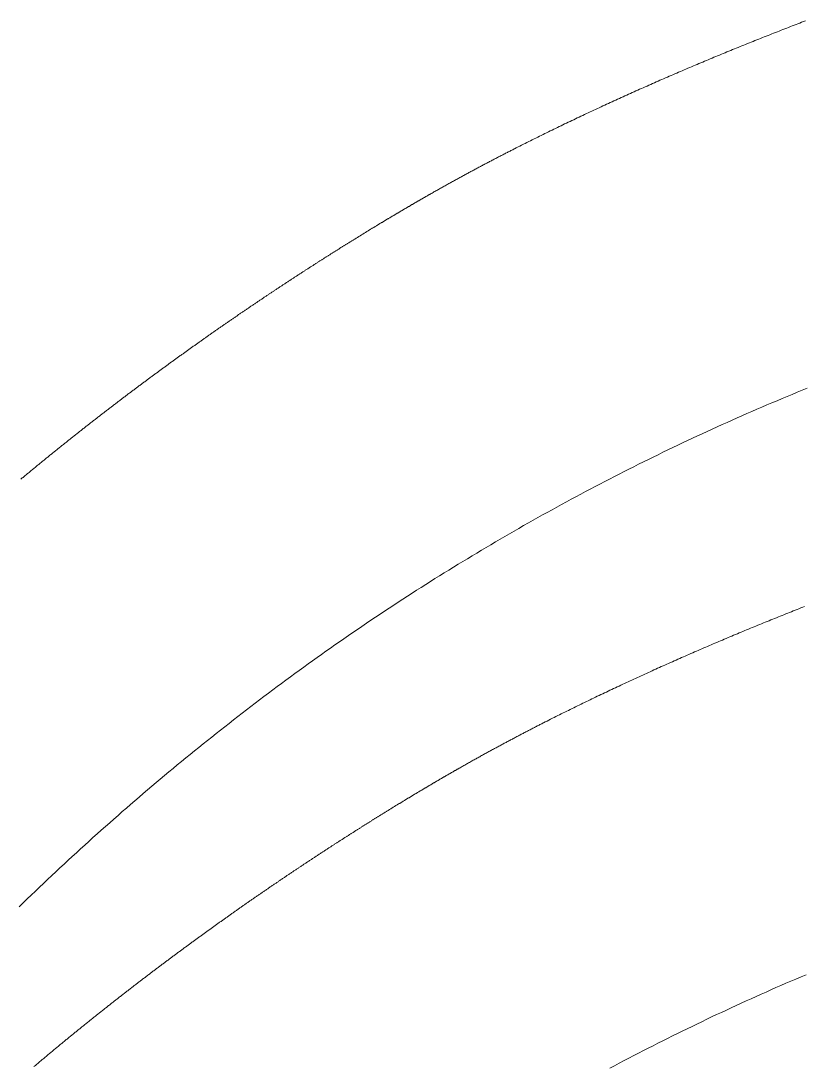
# Model space of a CAD drawing. Header units: millimetres. Extents: x 1128 to 1232, y 1235 to 1365.
# Drawn here: x 1154.56 to 1182.72, y 1321.74 to 1359.33 of the extents above; entities that cross this region are included whole.
import ezdxf

# ---------------------------------------------------------------- set-up
doc = ezdxf.new("R2010")
doc.units = ezdxf.units.MM

msp = doc.modelspace()

# ---------------------------------------------------------------- linework, layer by layer
at = {"color": 7, "linetype": 'Continuous', "lineweight": 15}
for points in [[(1182.764, 1359.331), (1182.697, 1359.306), (1182.63, 1359.28), (1182.563, 1359.254), (1182.496, 1359.228), (1182.429, 1359.203), (1182.362, 1359.177), (1182.295, 1359.151), (1182.228, 1359.125), (1182.161, 1359.099), (1182.094, 1359.073), (1182.027, 1359.047), (1181.96, 1359.02), (1181.893, 1358.994), (1181.825, 1358.968), (1181.758, 1358.942), (1181.691, 1358.915), (1181.624, 1358.889), (1181.557, 1358.863), (1181.49, 1358.836), (1181.423, 1358.81), (1181.356, 1358.783), (1181.289, 1358.756), (1181.222, 1358.73), (1181.154, 1358.703), (1181.087, 1358.676), (1181.02, 1358.649), (1180.953, 1358.623), (1180.886, 1358.596), (1180.819, 1358.569), (1180.752, 1358.542), (1180.684, 1358.515), (1180.617, 1358.488), (1180.55, 1358.461), (1180.483, 1358.433), (1180.416, 1358.406), (1180.349, 1358.379), (1180.282, 1358.352), (1180.215, 1358.324), (1180.147, 1358.297), (1180.08, 1358.269), (1180.013, 1358.242), (1179.946, 1358.214), (1179.879, 1358.187), (1179.812, 1358.159), (1179.745, 1358.132), (1179.678, 1358.104), (1179.611, 1358.076), (1179.544, 1358.048), (1179.477, 1358.021), (1179.41, 1357.993), (1179.342, 1357.965), (1179.275, 1357.937), (1179.208, 1357.909), (1179.141, 1357.881), (1179.074, 1357.853), (1179.007, 1357.824), (1178.94, 1357.796), (1178.873, 1357.768), (1178.806, 1357.74), (1178.74, 1357.711), (1178.673, 1357.683), (1178.606, 1357.655), (1178.539, 1357.626), (1178.472, 1357.598), (1178.405, 1357.569), (1178.338, 1357.541), (1178.271, 1357.512), (1178.204, 1357.483), (1178.138, 1357.454), (1178.071, 1357.426), (1178.004, 1357.397), (1177.937, 1357.368), (1177.871, 1357.339), (1177.804, 1357.31), (1177.737, 1357.281), (1177.67, 1357.252), (1177.604, 1357.223), (1177.537, 1357.194), (1177.47, 1357.165), (1177.404, 1357.136), (1177.337, 1357.107), (1177.271, 1357.077), (1177.204, 1357.048), (1177.138, 1357.019), (1177.071, 1356.989), (1177.005, 1356.96), (1176.938, 1356.93), (1176.872, 1356.901), (1176.805, 1356.871), (1176.739, 1356.842), (1176.673, 1356.812), (1176.606, 1356.782), (1176.54, 1356.752), (1176.474, 1356.723), (1176.407, 1356.693), (1176.341, 1356.663), (1176.275, 1356.633), (1176.209, 1356.603), (1176.143, 1356.573), (1176.077, 1356.543), (1176.011, 1356.513), (1175.945, 1356.483), (1175.879, 1356.453), (1175.813, 1356.423), (1175.747, 1356.392), (1175.681, 1356.362), (1175.615, 1356.332), (1175.549, 1356.302), (1175.483, 1356.271), (1175.417, 1356.241), (1175.352, 1356.21), (1175.286, 1356.18), (1175.22, 1356.149), (1175.155, 1356.119), (1175.089, 1356.088), (1175.023, 1356.057), (1174.958, 1356.027), (1174.892, 1355.996), (1174.827, 1355.965), (1174.762, 1355.934), (1174.696, 1355.903), (1174.631, 1355.872), (1174.565, 1355.841), (1174.5, 1355.81), (1174.435, 1355.779), (1174.37, 1355.748), (1174.305, 1355.717), (1174.24, 1355.686), (1174.174, 1355.655), (1174.109, 1355.624), (1174.045, 1355.592), (1173.98, 1355.561), (1173.915, 1355.53), (1173.85, 1355.498), (1173.785, 1355.467), (1173.72, 1355.435), (1173.656, 1355.404), (1173.591, 1355.372), (1173.526, 1355.341), (1173.462, 1355.309), (1173.397, 1355.277), (1173.333, 1355.246), (1173.268, 1355.214), (1173.204, 1355.182), (1173.14, 1355.15), (1173.075, 1355.119), (1173.011, 1355.087), (1172.947, 1355.055), (1172.883, 1355.023), (1172.819, 1354.991), (1172.755, 1354.959), (1172.691, 1354.927), (1172.627, 1354.894), (1172.563, 1354.862), (1172.499, 1354.83), (1172.435, 1354.798), (1172.371, 1354.765), (1172.307, 1354.733), (1172.275, 1354.717), (1172.243, 1354.7), (1172.211, 1354.684), (1172.179, 1354.668), (1172.147, 1354.651), (1172.115, 1354.635), (1172.083, 1354.619), (1172.051, 1354.602), (1172.02, 1354.586), (1171.988, 1354.569), (1171.956, 1354.553), (1171.924, 1354.537), (1171.892, 1354.52), (1171.86, 1354.504), (1171.828, 1354.487), (1171.796, 1354.47), (1171.764, 1354.454), (1171.732, 1354.437), (1171.7, 1354.421), (1171.668, 1354.404), (1171.636, 1354.387), (1171.604, 1354.371), (1171.572, 1354.354), (1171.54, 1354.337), (1171.508, 1354.32), (1171.476, 1354.304), (1171.443, 1354.287), (1171.411, 1354.27), (1171.379, 1354.253), (1171.347, 1354.236), (1171.315, 1354.219), (1171.283, 1354.202), (1171.251, 1354.185), (1171.219, 1354.168), (1171.186, 1354.151), (1171.154, 1354.134), (1171.122, 1354.117), (1171.09, 1354.1), (1171.057, 1354.083), (1171.025, 1354.066), (1170.993, 1354.048), (1170.961, 1354.031), (1170.928, 1354.014), (1170.896, 1353.997), (1170.863, 1353.979), (1170.831, 1353.962), (1170.799, 1353.944), (1170.766, 1353.927), (1170.734, 1353.909), (1170.701, 1353.892), (1170.669, 1353.874), (1170.636, 1353.857), (1170.604, 1353.839), (1170.571, 1353.821), (1170.538, 1353.804), (1170.506, 1353.786), (1170.473, 1353.768), (1170.44, 1353.75), (1170.408, 1353.733), (1170.375, 1353.715), (1170.342, 1353.697), (1170.309, 1353.679), (1170.277, 1353.661), (1170.244, 1353.643), (1170.211, 1353.625), (1170.178, 1353.607), (1170.145, 1353.588), (1170.112, 1353.57), (1170.079, 1353.552), (1170.046, 1353.534), (1170.013, 1353.515), (1169.98, 1353.497), (1169.946, 1353.479), (1169.913, 1353.46), (1169.88, 1353.442), (1169.847, 1353.423), (1169.813, 1353.405), (1169.78, 1353.386), (1169.747, 1353.367), (1169.713, 1353.349), (1169.68, 1353.33), (1169.646, 1353.311), (1169.613, 1353.292), (1169.579, 1353.273), (1169.545, 1353.254), (1169.512, 1353.235), (1169.478, 1353.216), (1169.444, 1353.197), (1169.411, 1353.178), (1169.377, 1353.159), (1169.343, 1353.14), (1169.309, 1353.12), (1169.275, 1353.101), (1169.258, 1353.091), (1169.241, 1353.082), (1169.224, 1353.072), (1169.207, 1353.062), (1169.19, 1353.052), (1169.173, 1353.043), (1169.156, 1353.033), (1169.139, 1353.023), (1169.121, 1353.013), (1169.104, 1353.004), (1169.087, 1352.994), (1169.07, 1352.984), (1169.053, 1352.974), (1169.036, 1352.964), (1169.019, 1352.954), (1169.001, 1352.944), (1168.984, 1352.935), (1168.967, 1352.925), (1168.95, 1352.915), (1168.933, 1352.905), (1168.915, 1352.895), (1168.898, 1352.885), (1168.881, 1352.875), (1168.863, 1352.865), (1168.846, 1352.855), (1168.829, 1352.845), (1168.812, 1352.835), (1168.794, 1352.825), (1168.777, 1352.815), (1168.76, 1352.805), (1168.742, 1352.795), (1168.725, 1352.785), (1168.707, 1352.775), (1168.69, 1352.764), (1168.672, 1352.754), (1168.655, 1352.744), (1168.638, 1352.734), (1168.62, 1352.724), (1168.603, 1352.714), (1168.585, 1352.703), (1168.568, 1352.693), (1168.55, 1352.683), (1168.533, 1352.673), (1168.515, 1352.662), (1168.497, 1352.652), (1168.48, 1352.642), (1168.462, 1352.632), (1168.445, 1352.621), (1168.427, 1352.611), (1168.409, 1352.601), (1168.392, 1352.59), (1168.374, 1352.58), (1168.356, 1352.569), (1168.339, 1352.559), (1168.321, 1352.549), (1168.303, 1352.538), (1168.285, 1352.528), (1168.268, 1352.517), (1168.25, 1352.507), (1168.232, 1352.496), (1168.214, 1352.486), (1168.196, 1352.475), (1168.179, 1352.465), (1168.161, 1352.454), (1168.143, 1352.444), (1168.125, 1352.433), (1168.107, 1352.422), (1168.089, 1352.412), (1168.071, 1352.401), (1168.053, 1352.39), (1168.035, 1352.38), (1168.017, 1352.369), (1167.999, 1352.358), (1167.981, 1352.348), (1167.963, 1352.337), (1167.945, 1352.326), (1167.927, 1352.315), (1167.909, 1352.305), (1167.891, 1352.294), (1167.873, 1352.283), (1167.855, 1352.272), (1167.837, 1352.261), (1167.819, 1352.251), (1167.8, 1352.24), (1167.782, 1352.229), (1167.764, 1352.218), (1167.746, 1352.207), (1167.727, 1352.196), (1167.709, 1352.185), (1167.691, 1352.174), (1167.673, 1352.163), (1167.654, 1352.152), (1167.636, 1352.141), (1167.618, 1352.13), (1167.599, 1352.119), (1167.581, 1352.108), (1167.562, 1352.097), (1167.544, 1352.086), (1167.526, 1352.075), (1167.507, 1352.064), (1167.489, 1352.052), (1167.47, 1352.041), (1167.452, 1352.03), (1167.433, 1352.019), (1167.415, 1352.008), (1167.396, 1351.996), (1167.377, 1351.985), (1167.359, 1351.974), (1167.34, 1351.963), (1167.322, 1351.951), (1167.303, 1351.94), (1167.284, 1351.929), (1167.266, 1351.917), (1167.247, 1351.906), (1167.228, 1351.894), (1167.209, 1351.883), (1167.191, 1351.872), (1167.172, 1351.86), (1167.153, 1351.849), (1167.134, 1351.837), (1167.115, 1351.826), (1167.097, 1351.814), (1167.078, 1351.803), (1167.059, 1351.791), (1167.04, 1351.78), (1167.021, 1351.768), (1167.002, 1351.756), (1166.983, 1351.745), (1166.964, 1351.733), (1166.945, 1351.721), (1166.926, 1351.71), (1166.907, 1351.698), (1166.888, 1351.686), (1166.869, 1351.675), (1166.85, 1351.663), (1166.83, 1351.651), (1166.811, 1351.639), (1166.792, 1351.627), (1166.773, 1351.616), (1166.754, 1351.604), (1166.735, 1351.592), (1166.715, 1351.58), (1166.696, 1351.568), (1166.677, 1351.556), (1166.657, 1351.544), (1166.638, 1351.532), (1166.619, 1351.52), (1166.599, 1351.508), (1166.58, 1351.496), (1166.56, 1351.484), (1166.541, 1351.472), (1166.522, 1351.46), (1166.502, 1351.448), (1166.483, 1351.436), (1166.463, 1351.424), (1166.443, 1351.412), (1166.424, 1351.4), (1166.404, 1351.387), (1166.385, 1351.375), (1166.365, 1351.363), (1166.345, 1351.351), (1166.326, 1351.338), (1166.306, 1351.326), (1166.286, 1351.314), (1166.267, 1351.302), (1166.247, 1351.289), (1166.227, 1351.277), (1166.207, 1351.264), (1166.187, 1351.252), (1166.168, 1351.24), (1166.148, 1351.227), (1166.128, 1351.215), (1166.108, 1351.202), (1166.088, 1351.19), (1166.068, 1351.177), (1166.048, 1351.165), (1166.028, 1351.152), (1166.008, 1351.139), (1165.988, 1351.127), (1165.968, 1351.114), (1165.948, 1351.102), (1165.928, 1351.089), (1165.907, 1351.076), (1165.887, 1351.064), (1165.867, 1351.051), (1165.847, 1351.038), (1165.827, 1351.025), (1165.806, 1351.013), (1165.786, 1351), (1165.766, 1350.987), (1165.745, 1350.974), (1165.725, 1350.961), (1165.705, 1350.948), (1165.684, 1350.935), (1165.664, 1350.922), (1165.643, 1350.91), (1165.623, 1350.897), (1165.602, 1350.884), (1165.582, 1350.871), (1165.561, 1350.858), (1165.541, 1350.844), (1165.52, 1350.831), (1165.5, 1350.818), (1165.479, 1350.805), (1165.458, 1350.792), (1165.438, 1350.779), (1165.417, 1350.766), (1165.396, 1350.753), (1165.376, 1350.739), (1165.355, 1350.726), (1165.334, 1350.713), (1165.313, 1350.7), (1165.292, 1350.686), (1165.272, 1350.673), (1165.251, 1350.66), (1165.23, 1350.646), (1165.209, 1350.633), (1165.188, 1350.619), (1165.167, 1350.606), (1165.146, 1350.593), (1165.125, 1350.579), (1165.104, 1350.566), (1165.083, 1350.552), (1165.062, 1350.539), (1165.041, 1350.525), (1165.02, 1350.511), (1164.999, 1350.498), (1164.977, 1350.484), (1164.956, 1350.471), (1164.935, 1350.457), (1164.914, 1350.443), (1164.893, 1350.43), (1164.871, 1350.416), (1164.85, 1350.402), (1164.829, 1350.388), (1164.808, 1350.375), (1164.786, 1350.361), (1164.765, 1350.347), (1164.743, 1350.333), (1164.722, 1350.319), (1164.701, 1350.306), (1164.679, 1350.292), (1164.658, 1350.278), (1164.636, 1350.264), (1164.615, 1350.25), (1164.593, 1350.236), (1164.572, 1350.222), (1164.55, 1350.208), (1164.529, 1350.194), (1164.507, 1350.18), (1164.485, 1350.166), (1164.464, 1350.152), (1164.442, 1350.137), (1164.42, 1350.123), (1164.399, 1350.109), (1164.377, 1350.095), (1164.355, 1350.081), (1164.333, 1350.066), (1164.312, 1350.052), (1164.29, 1350.038), (1164.268, 1350.024), (1164.246, 1350.009), (1164.224, 1349.995), (1164.202, 1349.981), (1164.18, 1349.966), (1164.158, 1349.952), (1164.137, 1349.938), (1164.115, 1349.923), (1164.093, 1349.909), (1164.071, 1349.894), (1164.049, 1349.88), (1164.026, 1349.865), (1164.004, 1349.851), (1163.982, 1349.836), (1163.96, 1349.821), (1163.938, 1349.807), (1163.916, 1349.792), (1163.894, 1349.778), (1163.872, 1349.763), (1163.849, 1349.748), (1163.827, 1349.734), (1163.805, 1349.719), (1163.783, 1349.704), (1163.76, 1349.689), (1163.738, 1349.675), (1163.716, 1349.66), (1163.693, 1349.645), (1163.671, 1349.63), (1163.649, 1349.615), (1163.626, 1349.6), (1163.604, 1349.585), (1163.581, 1349.571), (1163.559, 1349.556), (1163.536, 1349.541), (1163.514, 1349.526), (1163.491, 1349.511), (1163.469, 1349.496), (1163.446, 1349.481), (1163.424, 1349.465), (1163.401, 1349.45), (1163.378, 1349.435), (1163.356, 1349.42), (1163.333, 1349.405), (1163.311, 1349.39), (1163.288, 1349.375), (1163.265, 1349.359), (1163.242, 1349.344), (1163.22, 1349.329), (1163.197, 1349.314), (1163.174, 1349.298), (1163.151, 1349.283), (1163.129, 1349.268), (1163.106, 1349.252), (1163.083, 1349.237), (1163.06, 1349.221), (1163.037, 1349.206), (1163.014, 1349.191), (1162.991, 1349.175), (1162.968, 1349.16), (1162.945, 1349.144), (1162.922, 1349.129), (1162.899, 1349.113), (1162.876, 1349.097), (1162.853, 1349.082), (1162.83, 1349.066), (1162.807, 1349.051), (1162.784, 1349.035), (1162.761, 1349.019), (1162.738, 1349.004), (1162.715, 1348.988), (1162.692, 1348.972), (1162.668, 1348.956), (1162.645, 1348.941), (1162.622, 1348.925), (1162.599, 1348.909), (1162.575, 1348.893), (1162.552, 1348.877), (1162.529, 1348.861), (1162.506, 1348.845), (1162.482, 1348.829), (1162.459, 1348.814), (1162.436, 1348.798), (1162.412, 1348.782), (1162.389, 1348.766), (1162.365, 1348.75), (1162.342, 1348.733), (1162.319, 1348.717), (1162.295, 1348.701), (1162.272, 1348.685), (1162.248, 1348.669), (1162.225, 1348.653), (1162.201, 1348.637), (1162.177, 1348.62), (1162.154, 1348.604), (1162.13, 1348.588), (1162.107, 1348.572), (1162.083, 1348.555), (1162.06, 1348.539), (1162.036, 1348.523), (1162.012, 1348.507), (1161.989, 1348.49), (1161.965, 1348.474), (1161.941, 1348.457), (1161.917, 1348.441), (1161.894, 1348.424), (1161.87, 1348.408), (1161.846, 1348.391), (1161.822, 1348.375), (1161.798, 1348.358), (1161.775, 1348.342), (1161.751, 1348.325), (1161.727, 1348.309), (1161.703, 1348.292), (1161.679, 1348.275), (1161.655, 1348.259), (1161.631, 1348.242), (1161.607, 1348.225), (1161.583, 1348.209), (1161.559, 1348.192), (1161.535, 1348.175), (1161.511, 1348.158), (1161.487, 1348.142), (1161.463, 1348.125), (1161.439, 1348.108), (1161.415, 1348.091), (1161.391, 1348.074), (1161.367, 1348.057), (1161.343, 1348.04), (1161.319, 1348.023), (1161.295, 1348.006), (1161.27, 1347.989), (1161.246, 1347.972), (1161.222, 1347.955), (1161.198, 1347.938), (1161.174, 1347.921), (1161.149, 1347.904), (1161.125, 1347.887), (1161.101, 1347.87), (1161.077, 1347.853), (1161.052, 1347.835), (1161.028, 1347.818), (1161.004, 1347.801), (1160.979, 1347.784), (1160.955, 1347.766), (1160.93, 1347.749), (1160.906, 1347.732), (1160.882, 1347.714), (1160.857, 1347.697), (1160.833, 1347.68), (1160.808, 1347.662), (1160.784, 1347.645), (1160.759, 1347.627), (1160.735, 1347.61), (1160.71, 1347.593), (1160.686, 1347.575), (1160.661, 1347.558), (1160.637, 1347.54), (1160.612, 1347.522), (1160.587, 1347.505), (1160.563, 1347.487), (1160.538, 1347.47), (1160.514, 1347.452), (1160.489, 1347.434), (1160.464, 1347.417), (1160.44, 1347.399), (1160.415, 1347.381), (1160.39, 1347.363), (1160.365, 1347.346), (1160.341, 1347.328), (1160.316, 1347.31), (1160.291, 1347.292), (1160.266, 1347.274), (1160.242, 1347.256), (1160.217, 1347.238), (1160.192, 1347.221), (1160.167, 1347.203), (1160.142, 1347.185), (1160.117, 1347.167), (1160.092, 1347.149), (1160.068, 1347.131), (1160.043, 1347.113), (1160.018, 1347.094), (1159.993, 1347.076), (1159.968, 1347.058), (1159.943, 1347.04), (1159.918, 1347.022), (1159.893, 1347.004), (1159.868, 1346.986), (1159.843, 1346.967), (1159.818, 1346.949), (1159.793, 1346.931), (1159.768, 1346.913), (1159.743, 1346.894), (1159.718, 1346.876), (1159.692, 1346.858), (1159.667, 1346.839), (1159.642, 1346.821), (1159.617, 1346.802), (1159.592, 1346.784), (1159.567, 1346.765), (1159.542, 1346.747), (1159.516, 1346.728), (1159.491, 1346.71), (1159.466, 1346.691), (1159.441, 1346.673), (1159.415, 1346.654), (1159.39, 1346.636), (1159.365, 1346.617), (1159.34, 1346.598), (1159.314, 1346.58), (1159.289, 1346.561), (1159.264, 1346.542), (1159.238, 1346.524), (1159.213, 1346.505), (1159.188, 1346.486), (1159.162, 1346.467), (1159.137, 1346.448), (1159.111, 1346.43), (1159.086, 1346.411), (1159.061, 1346.392), (1159.035, 1346.373), (1159.01, 1346.354), (1158.984, 1346.335), (1158.959, 1346.316), (1158.933, 1346.297), (1158.908, 1346.278), (1158.882, 1346.259), (1158.857, 1346.24), (1158.831, 1346.221), (1158.805, 1346.202), (1158.78, 1346.183), (1158.754, 1346.164), (1158.729, 1346.144), (1158.703, 1346.125), (1158.678, 1346.106), (1158.652, 1346.087), (1158.626, 1346.068), (1158.601, 1346.048), (1158.575, 1346.029), (1158.549, 1346.01), (1158.524, 1345.99), (1158.498, 1345.971), (1158.472, 1345.952), (1158.446, 1345.932), (1158.421, 1345.913), (1158.395, 1345.893), (1158.369, 1345.874), (1158.343, 1345.854), (1158.318, 1345.835), (1158.292, 1345.815), (1158.266, 1345.796), (1158.24, 1345.776), (1158.214, 1345.757), (1158.188, 1345.737), (1158.163, 1345.717), (1158.137, 1345.698), (1158.111, 1345.678), (1158.085, 1345.658), (1158.059, 1345.639), (1158.033, 1345.619), (1158.007, 1345.599), (1157.981, 1345.579), (1157.955, 1345.56), (1157.929, 1345.54), (1157.903, 1345.52), (1157.877, 1345.5), (1157.851, 1345.48), (1157.825, 1345.46), (1157.799, 1345.44), (1157.773, 1345.42), (1157.747, 1345.4), (1157.721, 1345.38), (1157.695, 1345.36), (1157.669, 1345.34), (1157.643, 1345.32), (1157.617, 1345.3), (1157.591, 1345.28), (1157.565, 1345.26), (1157.539, 1345.24), (1157.513, 1345.22), (1157.486, 1345.199), (1157.46, 1345.179), (1157.434, 1345.159), (1157.408, 1345.139), (1157.382, 1345.118), (1157.356, 1345.098), (1157.329, 1345.078), (1157.303, 1345.057), (1157.277, 1345.037), (1157.251, 1345.017), (1157.224, 1344.996), (1157.198, 1344.976), (1157.172, 1344.955), (1157.146, 1344.935), (1157.119, 1344.914), (1157.093, 1344.894), (1157.067, 1344.873), (1157.04, 1344.853), (1157.014, 1344.832), (1156.988, 1344.812), (1156.961, 1344.791), (1156.935, 1344.77), (1156.909, 1344.75), (1156.882, 1344.729), (1156.856, 1344.708), (1156.83, 1344.688), (1156.803, 1344.667), (1156.777, 1344.646), (1156.75, 1344.625), (1156.724, 1344.605), (1156.697, 1344.584), (1156.671, 1344.563), (1156.645, 1344.542), (1156.618, 1344.521), (1156.592, 1344.5), (1156.565, 1344.479), (1156.539, 1344.458), (1156.512, 1344.437), (1156.486, 1344.416), (1156.459, 1344.395), (1156.432, 1344.374), (1156.406, 1344.353), (1156.379, 1344.332), (1156.353, 1344.311), (1156.326, 1344.29), (1156.3, 1344.269), (1156.273, 1344.247), (1156.246, 1344.226), (1156.22, 1344.205), (1156.193, 1344.184), (1156.167, 1344.162), (1156.14, 1344.141), (1156.113, 1344.12), (1156.087, 1344.098), (1156.06, 1344.077), (1156.033, 1344.056), (1156.007, 1344.034), (1155.98, 1344.013), (1155.953, 1343.991), (1155.927, 1343.97), (1155.9, 1343.949), (1155.873, 1343.927), (1155.846, 1343.905), (1155.82, 1343.884), (1155.793, 1343.862), (1155.766, 1343.841), (1155.739, 1343.819), (1155.713, 1343.798), (1155.686, 1343.776), (1155.659, 1343.754), (1155.632, 1343.732), (1155.605, 1343.711), (1155.579, 1343.689), (1155.552, 1343.667), (1155.525, 1343.645), (1155.498, 1343.624), (1155.471, 1343.602), (1155.444, 1343.58), (1155.418, 1343.558), (1155.391, 1343.536), (1155.364, 1343.514), (1155.337, 1343.492), (1155.31, 1343.47), (1155.283, 1343.448), (1155.256, 1343.426), (1155.229, 1343.404), (1155.202, 1343.382), (1155.175, 1343.36), (1155.148, 1343.338), (1155.122, 1343.316), (1155.095, 1343.294), (1155.068, 1343.272), (1155.041, 1343.249), (1155.014, 1343.227), (1154.987, 1343.205), (1154.96, 1343.183), (1154.933, 1343.161), (1154.906, 1343.138), (1154.879, 1343.116), (1154.852, 1343.094), (1154.825, 1343.071), (1154.798, 1343.049), (1154.771, 1343.026), (1154.744, 1343.004), (1154.716, 1342.982), (1154.689, 1342.959), (1154.662, 1342.937), (1154.635, 1342.914), (1154.608, 1342.892), (1154.581, 1342.869), (1154.554, 1342.846)], [(1154.494, 1327.469), (1154.64, 1327.61), (1154.786, 1327.751), (1154.932, 1327.892), (1155.079, 1328.033), (1155.226, 1328.173), (1155.372, 1328.312), (1155.52, 1328.451), (1155.667, 1328.59), (1155.814, 1328.729), (1155.962, 1328.867), (1156.11, 1329.005), (1156.258, 1329.142), (1156.407, 1329.279), (1156.555, 1329.415), (1156.704, 1329.551), (1156.853, 1329.687), (1157.002, 1329.822), (1157.151, 1329.957), (1157.301, 1330.092), (1157.451, 1330.226), (1157.601, 1330.36), (1157.751, 1330.493), (1157.902, 1330.626), (1158.052, 1330.758), (1158.203, 1330.891), (1158.354, 1331.022), (1158.505, 1331.154), (1158.657, 1331.285), (1158.809, 1331.415), (1158.961, 1331.546), (1159.113, 1331.675), (1159.265, 1331.805), (1159.418, 1331.934), (1159.57, 1332.062), (1159.723, 1332.191), (1159.876, 1332.319), (1160.03, 1332.446), (1160.183, 1332.573), (1160.337, 1332.7), (1160.491, 1332.826), (1160.645, 1332.952), (1160.8, 1333.077), (1160.954, 1333.202), (1161.109, 1333.327), (1161.264, 1333.452), (1161.419, 1333.575), (1161.575, 1333.699), (1161.731, 1333.822), (1161.886, 1333.945), (1162.043, 1334.067), (1162.199, 1334.189), (1162.355, 1334.311), (1162.512, 1334.432), (1162.669, 1334.553), (1162.826, 1334.673), (1162.983, 1334.793), (1163.141, 1334.913), (1163.299, 1335.032), (1163.457, 1335.151), (1163.615, 1335.269), (1163.773, 1335.387), (1163.932, 1335.505), (1164.091, 1335.622), (1164.25, 1335.739), (1164.409, 1335.855), (1164.568, 1335.971), (1164.728, 1336.087), (1164.888, 1336.202), (1165.048, 1336.317), (1165.208, 1336.432), (1165.368, 1336.546), (1165.529, 1336.66), (1165.69, 1336.773), (1165.851, 1336.886), (1166.012, 1336.998), (1166.174, 1337.111), (1166.336, 1337.222), (1166.498, 1337.334), (1166.66, 1337.445), (1166.822, 1337.555), (1166.985, 1337.665), (1167.147, 1337.775), (1167.31, 1337.885), (1167.474, 1337.994), (1167.637, 1338.102), (1167.801, 1338.21), (1167.964, 1338.318), (1168.128, 1338.426), (1168.293, 1338.533), (1168.457, 1338.639), (1168.622, 1338.746), (1168.786, 1338.852), (1168.952, 1338.957), (1169.117, 1339.062), (1169.282, 1339.167), (1169.448, 1339.271), (1169.614, 1339.375), (1169.78, 1339.478), (1169.946, 1339.582), (1170.113, 1339.684), (1170.28, 1339.787), (1170.446, 1339.889), (1170.614, 1339.99), (1170.781, 1340.091), (1170.949, 1340.192), (1171.116, 1340.292), (1171.284, 1340.392), (1171.452, 1340.492), (1171.621, 1340.591), (1171.79, 1340.69), (1171.958, 1340.788), (1172.127, 1340.886), (1172.297, 1340.984), (1172.466, 1341.081), (1172.636, 1341.178), (1172.806, 1341.274), (1172.976, 1341.37), (1173.146, 1341.466), (1173.316, 1341.561), (1173.487, 1341.656), (1173.658, 1341.751), (1173.829, 1341.845), (1174, 1341.939), (1174.172, 1342.032), (1174.344, 1342.125), (1174.516, 1342.217), (1174.688, 1342.309), (1174.86, 1342.401), (1175.033, 1342.492), (1175.206, 1342.583), (1175.379, 1342.674), (1175.552, 1342.764), (1175.725, 1342.854), (1175.899, 1342.943), (1176.073, 1343.032), (1176.247, 1343.121), (1176.421, 1343.209), (1176.595, 1343.297), (1176.77, 1343.384), (1176.945, 1343.471), (1177.12, 1343.558), (1177.295, 1343.644), (1177.471, 1343.73), (1177.646, 1343.815), (1177.822, 1343.9), (1177.998, 1343.985), (1178.175, 1344.069), (1178.351, 1344.153), (1178.528, 1344.237), (1178.705, 1344.32), (1178.882, 1344.402), (1179.06, 1344.485), (1179.237, 1344.567), (1179.415, 1344.648), (1179.593, 1344.729), (1179.771, 1344.81), (1179.95, 1344.89), (1180.128, 1344.97), (1180.307, 1345.05), (1180.486, 1345.129), (1180.665, 1345.208), (1180.845, 1345.286), (1181.025, 1345.364), (1181.204, 1345.442), (1181.385, 1345.519), (1181.565, 1345.596), (1181.745, 1345.672), (1181.926, 1345.748), (1182.107, 1345.824), (1182.288, 1345.899), (1182.469, 1345.974), (1182.651, 1346.048), (1182.833, 1346.123)], [(1182.735, 1338.268), (1182.668, 1338.242), (1182.6, 1338.216), (1182.533, 1338.189), (1182.466, 1338.163), (1182.399, 1338.136), (1182.332, 1338.109), (1182.265, 1338.083), (1182.198, 1338.056), (1182.131, 1338.029), (1182.064, 1338.003), (1181.996, 1337.976), (1181.929, 1337.949), (1181.862, 1337.922), (1181.795, 1337.895), (1181.728, 1337.868), (1181.661, 1337.841), (1181.594, 1337.814), (1181.526, 1337.786), (1181.459, 1337.759), (1181.392, 1337.732), (1181.325, 1337.705), (1181.258, 1337.677), (1181.191, 1337.65), (1181.124, 1337.623), (1181.057, 1337.595), (1180.989, 1337.568), (1180.922, 1337.54), (1180.855, 1337.512), (1180.788, 1337.485), (1180.721, 1337.457), (1180.654, 1337.429), (1180.587, 1337.401), (1180.52, 1337.374), (1180.453, 1337.346), (1180.386, 1337.318), (1180.319, 1337.29), (1180.252, 1337.262), (1180.185, 1337.234), (1180.118, 1337.206), (1180.051, 1337.177), (1179.984, 1337.149), (1179.917, 1337.121), (1179.85, 1337.093), (1179.783, 1337.064), (1179.716, 1337.036), (1179.649, 1337.008), (1179.582, 1336.979), (1179.515, 1336.951), (1179.448, 1336.922), (1179.381, 1336.894), (1179.315, 1336.865), (1179.248, 1336.836), (1179.181, 1336.808), (1179.114, 1336.779), (1179.047, 1336.75), (1178.981, 1336.721), (1178.914, 1336.692), (1178.847, 1336.663), (1178.78, 1336.634), (1178.714, 1336.605), (1178.647, 1336.576), (1178.58, 1336.547), (1178.514, 1336.518), (1178.447, 1336.489), (1178.381, 1336.46), (1178.314, 1336.43), (1178.247, 1336.401), (1178.181, 1336.372), (1178.114, 1336.342), (1178.048, 1336.313), (1177.982, 1336.283), (1177.915, 1336.254), (1177.849, 1336.224), (1177.782, 1336.195), (1177.716, 1336.165), (1177.65, 1336.135), (1177.583, 1336.106), (1177.517, 1336.076), (1177.451, 1336.046), (1177.385, 1336.016), (1177.318, 1335.986), (1177.252, 1335.956), (1177.186, 1335.926), (1177.12, 1335.896), (1177.054, 1335.866), (1176.988, 1335.836), (1176.922, 1335.806), (1176.856, 1335.776), (1176.79, 1335.745), (1176.724, 1335.715), (1176.658, 1335.685), (1176.592, 1335.655), (1176.527, 1335.624), (1176.461, 1335.594), (1176.395, 1335.563), (1176.329, 1335.533), (1176.264, 1335.502), (1176.198, 1335.472), (1176.132, 1335.441), (1176.067, 1335.41), (1176.001, 1335.38), (1175.936, 1335.349), (1175.87, 1335.318), (1175.805, 1335.287), (1175.739, 1335.256), (1175.674, 1335.225), (1175.609, 1335.194), (1175.544, 1335.163), (1175.478, 1335.132), (1175.413, 1335.101), (1175.348, 1335.07), (1175.283, 1335.039), (1175.218, 1335.008), (1175.153, 1334.977), (1175.088, 1334.945), (1175.023, 1334.914), (1174.958, 1334.883), (1174.893, 1334.851), (1174.828, 1334.82), (1174.764, 1334.788), (1174.699, 1334.757), (1174.634, 1334.725), (1174.57, 1334.694), (1174.505, 1334.662), (1174.441, 1334.631), (1174.376, 1334.599), (1174.312, 1334.567), (1174.247, 1334.535), (1174.183, 1334.503), (1174.119, 1334.472), (1174.054, 1334.44), (1173.99, 1334.408), (1173.926, 1334.376), (1173.862, 1334.344), (1173.798, 1334.312), (1173.734, 1334.28), (1173.67, 1334.248), (1173.606, 1334.215), (1173.542, 1334.183), (1173.478, 1334.151), (1173.414, 1334.118), (1173.35, 1334.086), (1173.318, 1334.07), (1173.286, 1334.053), (1173.255, 1334.037), (1173.223, 1334.021), (1173.191, 1334.004), (1173.159, 1333.988), (1173.127, 1333.972), (1173.095, 1333.955), (1173.063, 1333.939), (1173.031, 1333.922), (1172.999, 1333.906), (1172.967, 1333.89), (1172.935, 1333.873), (1172.903, 1333.857), (1172.871, 1333.84), (1172.839, 1333.824), (1172.807, 1333.807), (1172.775, 1333.79), (1172.743, 1333.774), (1172.711, 1333.757), (1172.679, 1333.74), (1172.647, 1333.724), (1172.615, 1333.707), (1172.583, 1333.69), (1172.551, 1333.673), (1172.519, 1333.657), (1172.487, 1333.64), (1172.455, 1333.623), (1172.423, 1333.606), (1172.39, 1333.589), (1172.358, 1333.572), (1172.326, 1333.555), (1172.294, 1333.538), (1172.262, 1333.521), (1172.23, 1333.504), (1172.197, 1333.487), (1172.165, 1333.47), (1172.133, 1333.453), (1172.101, 1333.436), (1172.068, 1333.419), (1172.036, 1333.401), (1172.004, 1333.384), (1171.972, 1333.367), (1171.939, 1333.35), (1171.907, 1333.332), (1171.874, 1333.315), (1171.842, 1333.297), (1171.81, 1333.28), (1171.777, 1333.262), (1171.745, 1333.245), (1171.712, 1333.227), (1171.68, 1333.21), (1171.647, 1333.192), (1171.614, 1333.174), (1171.582, 1333.157), (1171.549, 1333.139), (1171.516, 1333.121), (1171.484, 1333.103), (1171.451, 1333.086), (1171.418, 1333.068), (1171.386, 1333.05), (1171.353, 1333.032), (1171.32, 1333.014), (1171.287, 1332.996), (1171.254, 1332.978), (1171.221, 1332.96), (1171.188, 1332.941), (1171.155, 1332.923), (1171.122, 1332.905), (1171.089, 1332.887), (1171.056, 1332.868), (1171.023, 1332.85), (1170.99, 1332.832), (1170.957, 1332.813), (1170.923, 1332.795), (1170.89, 1332.776), (1170.857, 1332.758), (1170.823, 1332.739), (1170.79, 1332.72), (1170.757, 1332.702), (1170.723, 1332.683), (1170.69, 1332.664), (1170.656, 1332.645), (1170.622, 1332.626), (1170.589, 1332.607), (1170.555, 1332.588), (1170.521, 1332.569), (1170.488, 1332.55), (1170.454, 1332.531), (1170.42, 1332.512), (1170.386, 1332.493), (1170.352, 1332.473), (1170.318, 1332.454), (1170.301, 1332.444), (1170.284, 1332.435), (1170.267, 1332.425), (1170.25, 1332.415), (1170.233, 1332.405), (1170.216, 1332.396), (1170.199, 1332.386), (1170.182, 1332.376), (1170.165, 1332.366), (1170.148, 1332.357), (1170.131, 1332.347), (1170.113, 1332.337), (1170.096, 1332.327), (1170.079, 1332.317), (1170.062, 1332.307), (1170.045, 1332.298), (1170.028, 1332.288), (1170.01, 1332.278), (1169.993, 1332.268), (1169.976, 1332.258), (1169.959, 1332.248), (1169.941, 1332.238), (1169.924, 1332.228), (1169.907, 1332.218), (1169.89, 1332.208), (1169.872, 1332.198), (1169.855, 1332.188), (1169.838, 1332.178), (1169.82, 1332.168), (1169.803, 1332.158), (1169.785, 1332.148), (1169.768, 1332.138), (1169.751, 1332.128), (1169.733, 1332.117), (1169.716, 1332.107), (1169.698, 1332.097), (1169.681, 1332.087), (1169.663, 1332.077), (1169.646, 1332.067), (1169.628, 1332.056), (1169.611, 1332.046), (1169.593, 1332.036), (1169.576, 1332.026), (1169.558, 1332.015), (1169.541, 1332.005), (1169.523, 1331.995), (1169.506, 1331.985), (1169.488, 1331.974), (1169.47, 1331.964), (1169.453, 1331.954), (1169.435, 1331.943), (1169.417, 1331.933), (1169.4, 1331.922), (1169.382, 1331.912), (1169.364, 1331.902), (1169.347, 1331.891), (1169.329, 1331.881), (1169.311, 1331.87), (1169.293, 1331.86), (1169.275, 1331.849), (1169.258, 1331.839), (1169.24, 1331.828), (1169.222, 1331.818), (1169.204, 1331.807), (1169.186, 1331.797), (1169.168, 1331.786), (1169.15, 1331.775), (1169.133, 1331.765), (1169.115, 1331.754), (1169.097, 1331.743), (1169.079, 1331.733), (1169.061, 1331.722), (1169.043, 1331.711), (1169.025, 1331.701), (1169.007, 1331.69), (1168.989, 1331.679), (1168.971, 1331.668), (1168.952, 1331.658), (1168.934, 1331.647), (1168.916, 1331.636), (1168.898, 1331.625), (1168.88, 1331.614), (1168.862, 1331.604), (1168.844, 1331.593), (1168.825, 1331.582), (1168.807, 1331.571), (1168.789, 1331.56), (1168.771, 1331.549), (1168.753, 1331.538), (1168.734, 1331.527), (1168.716, 1331.516), (1168.698, 1331.505), (1168.679, 1331.494), (1168.661, 1331.483), (1168.643, 1331.472), (1168.624, 1331.461), (1168.606, 1331.45), (1168.587, 1331.439), (1168.569, 1331.428), (1168.551, 1331.417), (1168.532, 1331.405), (1168.514, 1331.394), (1168.495, 1331.383), (1168.477, 1331.372), (1168.458, 1331.361), (1168.439, 1331.349), (1168.421, 1331.338), (1168.402, 1331.327), (1168.384, 1331.316), (1168.365, 1331.304), (1168.346, 1331.293), (1168.328, 1331.282), (1168.309, 1331.27), (1168.29, 1331.259), (1168.272, 1331.247), (1168.253, 1331.236), (1168.234, 1331.225), (1168.215, 1331.213), (1168.196, 1331.202), (1168.178, 1331.19), (1168.159, 1331.179), (1168.14, 1331.167), (1168.121, 1331.156), (1168.102, 1331.144), (1168.083, 1331.133), (1168.064, 1331.121), (1168.045, 1331.109), (1168.026, 1331.098), (1168.007, 1331.086), (1167.988, 1331.074), (1167.969, 1331.063), (1167.95, 1331.051), (1167.931, 1331.039), (1167.912, 1331.028), (1167.893, 1331.016), (1167.874, 1331.004), (1167.855, 1330.992), (1167.836, 1330.98), (1167.816, 1330.969), (1167.797, 1330.957), (1167.778, 1330.945), (1167.759, 1330.933), (1167.739, 1330.921), (1167.72, 1330.909), (1167.701, 1330.897), (1167.681, 1330.885), (1167.662, 1330.873), (1167.643, 1330.861), (1167.623, 1330.849), (1167.604, 1330.837), (1167.584, 1330.825), (1167.565, 1330.813), (1167.545, 1330.801), (1167.526, 1330.789), (1167.506, 1330.777), (1167.487, 1330.765), (1167.467, 1330.753), (1167.448, 1330.74), (1167.428, 1330.728), (1167.408, 1330.716), (1167.389, 1330.704), (1167.369, 1330.691), (1167.349, 1330.679), (1167.33, 1330.667), (1167.31, 1330.655), (1167.29, 1330.642), (1167.27, 1330.63), (1167.251, 1330.617), (1167.231, 1330.605), (1167.211, 1330.593), (1167.191, 1330.58), (1167.171, 1330.568), (1167.151, 1330.555), (1167.131, 1330.543), (1167.111, 1330.53), (1167.091, 1330.518), (1167.071, 1330.505), (1167.051, 1330.493), (1167.031, 1330.48), (1167.011, 1330.467), (1166.991, 1330.455), (1166.971, 1330.442), (1166.951, 1330.429), (1166.931, 1330.417), (1166.91, 1330.404), (1166.89, 1330.391), (1166.87, 1330.378), (1166.85, 1330.366), (1166.829, 1330.353), (1166.809, 1330.34), (1166.789, 1330.327), (1166.768, 1330.314), (1166.748, 1330.301), (1166.728, 1330.288), (1166.707, 1330.275), (1166.687, 1330.263), (1166.666, 1330.25), (1166.646, 1330.237), (1166.625, 1330.224), (1166.605, 1330.211), (1166.584, 1330.197), (1166.564, 1330.184), (1166.543, 1330.171), (1166.522, 1330.158), (1166.502, 1330.145), (1166.481, 1330.132), (1166.46, 1330.119), (1166.44, 1330.106), (1166.419, 1330.092), (1166.398, 1330.079), (1166.377, 1330.066), (1166.357, 1330.053), (1166.336, 1330.039), (1166.315, 1330.026), (1166.294, 1330.013), (1166.273, 1329.999), (1166.252, 1329.986), (1166.231, 1329.972), (1166.21, 1329.959), (1166.189, 1329.946), (1166.168, 1329.932), (1166.147, 1329.919), (1166.126, 1329.905), (1166.105, 1329.892), (1166.084, 1329.878), (1166.063, 1329.864), (1166.042, 1329.851), (1166.021, 1329.837), (1166, 1329.824), (1165.978, 1329.81), (1165.957, 1329.796), (1165.936, 1329.783), (1165.915, 1329.769), (1165.894, 1329.755), (1165.872, 1329.741), (1165.851, 1329.728), (1165.83, 1329.714), (1165.808, 1329.7), (1165.787, 1329.686), (1165.765, 1329.672), (1165.744, 1329.659), (1165.723, 1329.645), (1165.701, 1329.631), (1165.68, 1329.617), (1165.658, 1329.603), (1165.637, 1329.589), (1165.615, 1329.575), (1165.593, 1329.561), (1165.572, 1329.547), (1165.55, 1329.533), (1165.529, 1329.519), (1165.507, 1329.505), (1165.485, 1329.49), (1165.464, 1329.476), (1165.442, 1329.462), (1165.42, 1329.448), (1165.398, 1329.434), (1165.377, 1329.42), (1165.355, 1329.405), (1165.333, 1329.391), (1165.311, 1329.377), (1165.289, 1329.362), (1165.268, 1329.348), (1165.246, 1329.334), (1165.224, 1329.319), (1165.202, 1329.305), (1165.18, 1329.291), (1165.158, 1329.276), (1165.136, 1329.262), (1165.114, 1329.247), (1165.092, 1329.233), (1165.07, 1329.218), (1165.048, 1329.204), (1165.026, 1329.189), (1165.004, 1329.175), (1164.981, 1329.16), (1164.959, 1329.145), (1164.937, 1329.131), (1164.915, 1329.116), (1164.893, 1329.101), (1164.87, 1329.087), (1164.848, 1329.072), (1164.826, 1329.057), (1164.804, 1329.042), (1164.781, 1329.028), (1164.759, 1329.013), (1164.737, 1328.998), (1164.714, 1328.983), (1164.692, 1328.968), (1164.67, 1328.953), (1164.647, 1328.938), (1164.625, 1328.924), (1164.602, 1328.909), (1164.58, 1328.894), (1164.557, 1328.879), (1164.535, 1328.864), (1164.512, 1328.849), (1164.49, 1328.834), (1164.467, 1328.818), (1164.444, 1328.803), (1164.422, 1328.788), (1164.399, 1328.773), (1164.377, 1328.758), (1164.354, 1328.743), (1164.331, 1328.728), (1164.308, 1328.712), (1164.286, 1328.697), (1164.263, 1328.682), (1164.24, 1328.667), (1164.217, 1328.651), (1164.195, 1328.636), (1164.172, 1328.621), (1164.149, 1328.605), (1164.126, 1328.59), (1164.103, 1328.574), (1164.08, 1328.559), (1164.057, 1328.544), (1164.035, 1328.528), (1164.012, 1328.513), (1163.989, 1328.497), (1163.966, 1328.482), (1163.943, 1328.466), (1163.92, 1328.45), (1163.897, 1328.435), (1163.874, 1328.419), (1163.85, 1328.404), (1163.827, 1328.388), (1163.804, 1328.372), (1163.781, 1328.357), (1163.758, 1328.341), (1163.735, 1328.325), (1163.712, 1328.309), (1163.688, 1328.294), (1163.665, 1328.278), (1163.642, 1328.262), (1163.619, 1328.246), (1163.596, 1328.23), (1163.572, 1328.214), (1163.549, 1328.198), (1163.526, 1328.183), (1163.502, 1328.167), (1163.479, 1328.151), (1163.456, 1328.135), (1163.432, 1328.119), (1163.409, 1328.103), (1163.385, 1328.086), (1163.362, 1328.07), (1163.338, 1328.054), (1163.315, 1328.038), (1163.291, 1328.022), (1163.268, 1328.006), (1163.244, 1327.99), (1163.221, 1327.974), (1163.197, 1327.957), (1163.174, 1327.941), (1163.15, 1327.925), (1163.126, 1327.909), (1163.103, 1327.892), (1163.079, 1327.876), (1163.056, 1327.86), (1163.032, 1327.843), (1163.008, 1327.827), (1162.984, 1327.81), (1162.961, 1327.794), (1162.937, 1327.777), (1162.913, 1327.761), (1162.889, 1327.745), (1162.866, 1327.728), (1162.842, 1327.711), (1162.818, 1327.695), (1162.794, 1327.678), (1162.77, 1327.662), (1162.746, 1327.645), (1162.722, 1327.628), (1162.699, 1327.612), (1162.675, 1327.595), (1162.651, 1327.578), (1162.627, 1327.562), (1162.603, 1327.545), (1162.579, 1327.528), (1162.555, 1327.511), (1162.531, 1327.495), (1162.507, 1327.478), (1162.483, 1327.461), (1162.459, 1327.444), (1162.434, 1327.427), (1162.41, 1327.41), (1162.386, 1327.393), (1162.362, 1327.376), (1162.338, 1327.359), (1162.314, 1327.342), (1162.29, 1327.325), (1162.265, 1327.308), (1162.241, 1327.291), (1162.217, 1327.274), (1162.193, 1327.257), (1162.168, 1327.24), (1162.144, 1327.223), (1162.12, 1327.206), (1162.096, 1327.188), (1162.071, 1327.171), (1162.047, 1327.154), (1162.023, 1327.137), (1161.998, 1327.119), (1161.974, 1327.102), (1161.949, 1327.085), (1161.925, 1327.068), (1161.901, 1327.05), (1161.876, 1327.033), (1161.852, 1327.015), (1161.827, 1326.998), (1161.803, 1326.981), (1161.778, 1326.963), (1161.754, 1326.946), (1161.729, 1326.928), (1161.705, 1326.911), (1161.68, 1326.893), (1161.655, 1326.875), (1161.631, 1326.858), (1161.606, 1326.84), (1161.582, 1326.823), (1161.557, 1326.805), (1161.532, 1326.787), (1161.508, 1326.77), (1161.483, 1326.752), (1161.458, 1326.734), (1161.434, 1326.716), (1161.409, 1326.699), (1161.384, 1326.681), (1161.359, 1326.663), (1161.335, 1326.645), (1161.31, 1326.627), (1161.285, 1326.609), (1161.26, 1326.591), (1161.235, 1326.574), (1161.21, 1326.556), (1161.186, 1326.538), (1161.161, 1326.52), (1161.136, 1326.502), (1161.111, 1326.484), (1161.086, 1326.466), (1161.061, 1326.447), (1161.036, 1326.429), (1161.011, 1326.411), (1160.986, 1326.393), (1160.961, 1326.375), (1160.936, 1326.357), (1160.911, 1326.339), (1160.886, 1326.32), (1160.861, 1326.302), (1160.836, 1326.284), (1160.811, 1326.266), (1160.786, 1326.247), (1160.761, 1326.229), (1160.736, 1326.211), (1160.711, 1326.192), (1160.686, 1326.174), (1160.66, 1326.155), (1160.635, 1326.137), (1160.61, 1326.118), (1160.585, 1326.1), (1160.56, 1326.081), (1160.534, 1326.063), (1160.509, 1326.044), (1160.484, 1326.026), (1160.459, 1326.007), (1160.433, 1325.989), (1160.408, 1325.97), (1160.383, 1325.951), (1160.358, 1325.933), (1160.332, 1325.914), (1160.307, 1325.895), (1160.282, 1325.877), (1160.256, 1325.858), (1160.231, 1325.839), (1160.206, 1325.82), (1160.18, 1325.801), (1160.155, 1325.783), (1160.129, 1325.764), (1160.104, 1325.745), (1160.078, 1325.726), (1160.053, 1325.707), (1160.027, 1325.688), (1160.002, 1325.669), (1159.976, 1325.65), (1159.951, 1325.631), (1159.925, 1325.612), (1159.9, 1325.593), (1159.874, 1325.574), (1159.849, 1325.555), (1159.823, 1325.536), (1159.798, 1325.517), (1159.772, 1325.497), (1159.746, 1325.478), (1159.721, 1325.459), (1159.695, 1325.44), (1159.67, 1325.421), (1159.644, 1325.401), (1159.618, 1325.382), (1159.593, 1325.363), (1159.567, 1325.343), (1159.541, 1325.324), (1159.515, 1325.305), (1159.49, 1325.285), (1159.464, 1325.266), (1159.438, 1325.246), (1159.412, 1325.227), (1159.387, 1325.207), (1159.361, 1325.188), (1159.335, 1325.168), (1159.309, 1325.149), (1159.283, 1325.129), (1159.258, 1325.11), (1159.232, 1325.09), (1159.206, 1325.07), (1159.18, 1325.051), (1159.154, 1325.031), (1159.128, 1325.011), (1159.102, 1324.992), (1159.077, 1324.972), (1159.051, 1324.952), (1159.025, 1324.932), (1158.999, 1324.913), (1158.973, 1324.893), (1158.947, 1324.873), (1158.921, 1324.853), (1158.895, 1324.833), (1158.869, 1324.813), (1158.843, 1324.793), (1158.817, 1324.773), (1158.791, 1324.753), (1158.765, 1324.733), (1158.739, 1324.713), (1158.713, 1324.693), (1158.686, 1324.673), (1158.66, 1324.653), (1158.634, 1324.633), (1158.608, 1324.613), (1158.582, 1324.593), (1158.556, 1324.573), (1158.53, 1324.552), (1158.504, 1324.532), (1158.477, 1324.512), (1158.451, 1324.492), (1158.425, 1324.471), (1158.399, 1324.451), (1158.373, 1324.431), (1158.346, 1324.411), (1158.32, 1324.39), (1158.294, 1324.37), (1158.268, 1324.349), (1158.242, 1324.329), (1158.215, 1324.308), (1158.189, 1324.288), (1158.163, 1324.268), (1158.136, 1324.247), (1158.11, 1324.226), (1158.084, 1324.206), (1158.057, 1324.185), (1158.031, 1324.165), (1158.005, 1324.144), (1157.978, 1324.123), (1157.952, 1324.103), (1157.926, 1324.082), (1157.899, 1324.061), (1157.873, 1324.041), (1157.846, 1324.02), (1157.82, 1323.999), (1157.794, 1323.978), (1157.767, 1323.958), (1157.741, 1323.937), (1157.714, 1323.916), (1157.688, 1323.895), (1157.661, 1323.874), (1157.635, 1323.853), (1157.608, 1323.832), (1157.582, 1323.811), (1157.555, 1323.79), (1157.529, 1323.769), (1157.502, 1323.748), (1157.476, 1323.727), (1157.449, 1323.706), (1157.423, 1323.685), (1157.396, 1323.664), (1157.37, 1323.643), (1157.343, 1323.622), (1157.316, 1323.6), (1157.29, 1323.579), (1157.263, 1323.558), (1157.237, 1323.537), (1157.21, 1323.515), (1157.183, 1323.494), (1157.157, 1323.473), (1157.13, 1323.452), (1157.103, 1323.43), (1157.077, 1323.409), (1157.05, 1323.387), (1157.023, 1323.366), (1156.997, 1323.345), (1156.97, 1323.323), (1156.943, 1323.302), (1156.916, 1323.28), (1156.89, 1323.259), (1156.863, 1323.237), (1156.836, 1323.215), (1156.809, 1323.194), (1156.783, 1323.172), (1156.756, 1323.151), (1156.729, 1323.129), (1156.702, 1323.107), (1156.676, 1323.085), (1156.649, 1323.064), (1156.622, 1323.042), (1156.595, 1323.02), (1156.568, 1322.998), (1156.541, 1322.977), (1156.515, 1322.955), (1156.488, 1322.933), (1156.461, 1322.911), (1156.434, 1322.889), (1156.407, 1322.867), (1156.38, 1322.845), (1156.353, 1322.823), (1156.326, 1322.801), (1156.3, 1322.779), (1156.273, 1322.757), (1156.246, 1322.735), (1156.219, 1322.713), (1156.192, 1322.691), (1156.165, 1322.669), (1156.138, 1322.647), (1156.111, 1322.625), (1156.084, 1322.603), (1156.057, 1322.58), (1156.03, 1322.558), (1156.003, 1322.536), (1155.976, 1322.514), (1155.949, 1322.491), (1155.922, 1322.469), (1155.895, 1322.447), (1155.868, 1322.424), (1155.841, 1322.402), (1155.814, 1322.379), (1155.787, 1322.357), (1155.76, 1322.335), (1155.733, 1322.312), (1155.706, 1322.29), (1155.679, 1322.267), (1155.652, 1322.245), (1155.624, 1322.222), (1155.597, 1322.2), (1155.57, 1322.177), (1155.543, 1322.154), (1155.516, 1322.132), (1155.489, 1322.109), (1155.462, 1322.086), (1155.435, 1322.064), (1155.407, 1322.041), (1155.38, 1322.018), (1155.353, 1321.995), (1155.326, 1321.973), (1155.299, 1321.95), (1155.272, 1321.927), (1155.244, 1321.904), (1155.217, 1321.881), (1155.19, 1321.858), (1155.163, 1321.835), (1155.136, 1321.812), (1155.108, 1321.789), (1155.081, 1321.766), (1155.054, 1321.743), (1155.027, 1321.72)], [(1175.731, 1321.662), (1175.904, 1321.754), (1176.076, 1321.845), (1176.249, 1321.936), (1176.422, 1322.027), (1176.595, 1322.117), (1176.768, 1322.207), (1176.942, 1322.296), (1177.116, 1322.385), (1177.29, 1322.474), (1177.464, 1322.562), (1177.639, 1322.65), (1177.813, 1322.737), (1177.988, 1322.824), (1178.163, 1322.911), (1178.339, 1322.997), (1178.514, 1323.083), (1178.69, 1323.168), (1178.866, 1323.253), (1179.042, 1323.338), (1179.218, 1323.422), (1179.395, 1323.506), (1179.571, 1323.59), (1179.748, 1323.673), (1179.926, 1323.756), (1180.103, 1323.838), (1180.281, 1323.92), (1180.458, 1324.001), (1180.636, 1324.082), (1180.815, 1324.163), (1180.993, 1324.243), (1181.172, 1324.323), (1181.35, 1324.403), (1181.529, 1324.482), (1181.709, 1324.561), (1181.888, 1324.639), (1182.068, 1324.717), (1182.248, 1324.795), (1182.428, 1324.872), (1182.608, 1324.949), (1182.789, 1325.025)]]:
    msp.add_lwpolyline(points, dxfattribs=at)

doc.saveas('drawing.dxf')
